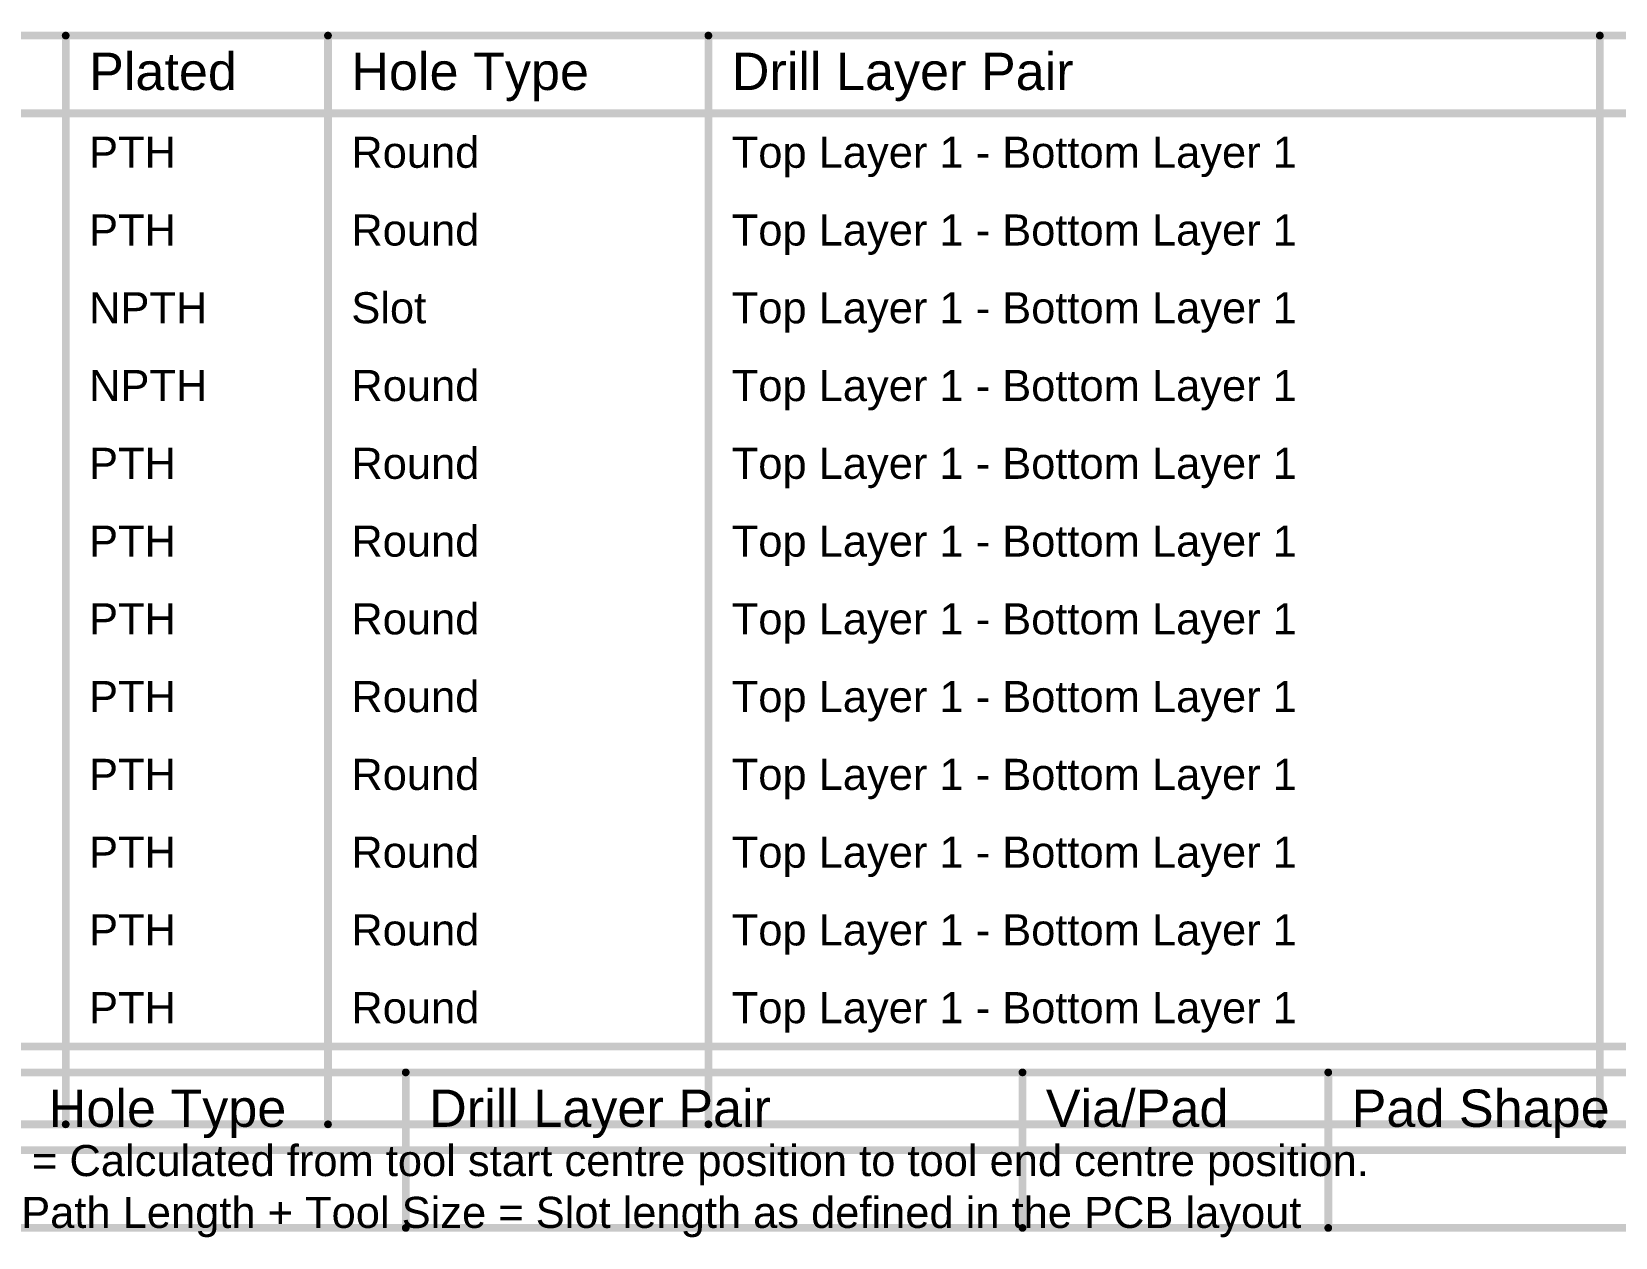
# Model space of a CAD drawing. Header units: inches. Extents: x -0.1 to 17.9, y -0.8 to 4.8.
# Drawn here: x 6.496 to 9.551, y 1.927 to 4.252 of the extents above; entities that cross this region are included whole.
import ezdxf

# ---------------------------------------------------------------- set-up
doc = ezdxf.new("R2010")
doc.units = ezdxf.units.IN
doc.header["$MEASUREMENT"] = 0
doc.layers.add('Drill Drawing', color=1, linetype='Continuous')
doc.styles.add('Arial', font='', dxfattribs={"height": 0.2})
doc.styles.get('Arial').set_extended_font_data('Arial')

msp = doc.modelspace()

# ---------------------------------------------------------------- linework, layer by layer
at = {"layer": 'Drill Drawing'}
for points in [[(4.2715, 4.2449, 0.015, 0.015, 0), (17.8797, 4.2449, 0.015, 0.015, 0)], [(6.5619, 2.1449, 0.015, 0.015, 0), (6.5619, 4.2449, 0.015, 0.015, 0)], [(7.0678, 2.1449, 0.015, 0.015, 0), (7.0678, 4.2449, 0.015, 0.015, 0)], [(7.8016, 2.1449, 0.015, 0.015, 0), (7.8016, 4.2449, 0.015, 0.015, 0)], [(9.521, 2.1449, 0.015, 0.015, 0), (9.521, 4.2449, 0.015, 0.015, 0)], [(4.2715, 4.0949, 0.015, 0.015, 0), (17.8797, 4.0949, 0.015, 0.015, 0)], [(4.2715, 2.2949, 0.015, 0.015, 0), (17.8797, 2.2949, 0.015, 0.015, 0)], [(4.2715, 2.245, 0.015, 0.015, 0), (16.1822, 2.245, 0.015, 0.015, 0)], [(7.2178, 1.945, 0.015, 0.015, 0), (7.2178, 2.245, 0.015, 0.015, 0)], [(8.4074, 1.945, 0.015, 0.015, 0), (8.4074, 2.245, 0.015, 0.015, 0)], [(8.9973, 1.945, 0.015, 0.015, 0), (8.9973, 2.245, 0.015, 0.015, 0)], [(4.2715, 2.1449, 0.015, 0.015, 0), (17.8797, 2.1449, 0.015, 0.015, 0)], [(4.2715, 2.095, 0.015, 0.015, 0), (16.1822, 2.095, 0.015, 0.015, 0)], [(4.2715, 2.095, 0.015, 0.015, 0), (16.1822, 2.095, 0.015, 0.015, 0)], [(4.2715, 1.945, 0.015, 0.015, 0), (16.1822, 1.945, 0.015, 0.015, 0)]]:
    msp.add_lwpolyline(points, format="xyseb", dxfattribs=at)
for points in [[(6.5581, 4.2449, 0.0075, 0.0075, 1), (6.5656, 4.2449, 0.0075, 0.0075, 1)], [(7.064, 4.2449, 0.0075, 0.0075, 1), (7.0715, 4.2449, 0.0075, 0.0075, 1)], [(7.7978, 4.2449, 0.0075, 0.0075, 1), (7.8053, 4.2449, 0.0075, 0.0075, 1)], [(9.5173, 4.2449, 0.0075, 0.0075, 1), (9.5248, 4.2449, 0.0075, 0.0075, 1)], [(7.214, 2.245, 0.0075, 0.0075, 1), (7.2215, 2.245, 0.0075, 0.0075, 1)], [(8.4037, 2.245, 0.0075, 0.0075, 1), (8.4112, 2.245, 0.0075, 0.0075, 1)], [(8.9935, 2.245, 0.0075, 0.0075, 1), (9.001, 2.245, 0.0075, 0.0075, 1)], [(6.5581, 2.1449, 0.0075, 0.0075, 1), (6.5656, 2.1449, 0.0075, 0.0075, 1)], [(7.064, 2.1449, 0.0075, 0.0075, 1), (7.0715, 2.1449, 0.0075, 0.0075, 1)], [(7.7978, 2.1449, 0.0075, 0.0075, 1), (7.8053, 2.1449, 0.0075, 0.0075, 1)], [(9.5173, 2.1449, 0.0075, 0.0075, 1), (9.5248, 2.1449, 0.0075, 0.0075, 1)], [(7.214, 1.945, 0.0075, 0.0075, 1), (7.2215, 1.945, 0.0075, 0.0075, 1)], [(8.4037, 1.945, 0.0075, 0.0075, 1), (8.4112, 1.945, 0.0075, 0.0075, 1)], [(8.9935, 1.945, 0.0075, 0.0075, 1), (9.001, 1.945, 0.0075, 0.0075, 1)]]:
    msp.add_lwpolyline(points, format="xyseb", close=True, dxfattribs=at)

# ---------------------------------------------------------------- texts
at = {"layer": 'Drill Drawing', "style": 'Arial'}
for s, height, p in [('Plated', 0.072, (6.6069, 4.1399)), ('Hole Type', 0.072, (7.1128, 4.1399)), ('Drill Layer Pair', 0.072, (7.8466, 4.1399)), ('PTH', 0.06, (6.6069, 3.9899)), ('Round', 0.06, (7.1128, 3.9899)), ('Top Layer 1 - Bottom Layer 1', 0.06, (7.8466, 3.9899)), ('PTH', 0.06, (6.6069, 3.8399)), ('Round', 0.06, (7.1128, 3.8399)), ('Top Layer 1 - Bottom Layer 1', 0.06, (7.8466, 3.8399)), ('NPTH', 0.06, (6.6069, 3.6899)), ('Slot', 0.06, (7.1128, 3.6899)), ('Top Layer 1 - Bottom Layer 1', 0.06, (7.8466, 3.6899)), ('NPTH', 0.06, (6.6069, 3.5399)), ('Round', 0.06, (7.1128, 3.5399)), ('Top Layer 1 - Bottom Layer 1', 0.06, (7.8466, 3.5399)), ('Round', 0.06, (7.1128, 3.3899)), ('PTH', 0.06, (6.6069, 3.3899)), ('Top Layer 1 - Bottom Layer 1', 0.06, (7.8466, 3.3899)), ('PTH', 0.06, (6.6069, 3.2399)), ('Round', 0.06, (7.1128, 3.2399)), ('Top Layer 1 - Bottom Layer 1', 0.06, (7.8466, 3.2399)), ('PTH', 0.06, (6.6069, 3.0899)), ('Round', 0.06, (7.1128, 3.0899)), ('Top Layer 1 - Bottom Layer 1', 0.06, (7.8466, 3.0899)), ('PTH', 0.06, (6.6069, 2.9399)), ('Round', 0.06, (7.1128, 2.9399)), ('Top Layer 1 - Bottom Layer 1', 0.06, (7.8466, 2.9399)), ('PTH', 0.06, (6.6069, 2.7899)), ('Round', 0.06, (7.1128, 2.7899)), ('Top Layer 1 - Bottom Layer 1', 0.06, (7.8466, 2.7899)), ('PTH', 0.06, (6.6069, 2.6399)), ('Round', 0.06, (7.1128, 2.6399)), ('Top Layer 1 - Bottom Layer 1', 0.06, (7.8466, 2.6399)), ('PTH', 0.06, (6.6069, 2.4899)), ('Round', 0.06, (7.1128, 2.4899)), ('Top Layer 1 - Bottom Layer 1', 0.06, (7.8466, 2.4899)), ('PTH', 0.06, (6.6069, 2.3399)), ('Round', 0.06, (7.1128, 2.3399)), ('Top Layer 1 - Bottom Layer 1', 0.06, (7.8466, 2.3399)), ('Hole Type', 0.072, (6.529, 2.14)), ('Drill Layer Pair', 0.072, (7.2628, 2.14)), ('Via/Pad', 0.072, (8.4524, 2.14)), ('Pad Shape', 0.072, (9.0423, 2.14)), ('= Calculated from tool start centre position to tool end centre position.', 0.06, (6.4969, 2.045)), (' = Routed Path Length + Tool Size = Slot length as defined in the PCB layout', 0.06, (6.087, 1.945))]:
    msp.add_text(s, height=height, dxfattribs=at).set_placement(p)

doc.saveas('drawing.dxf')
